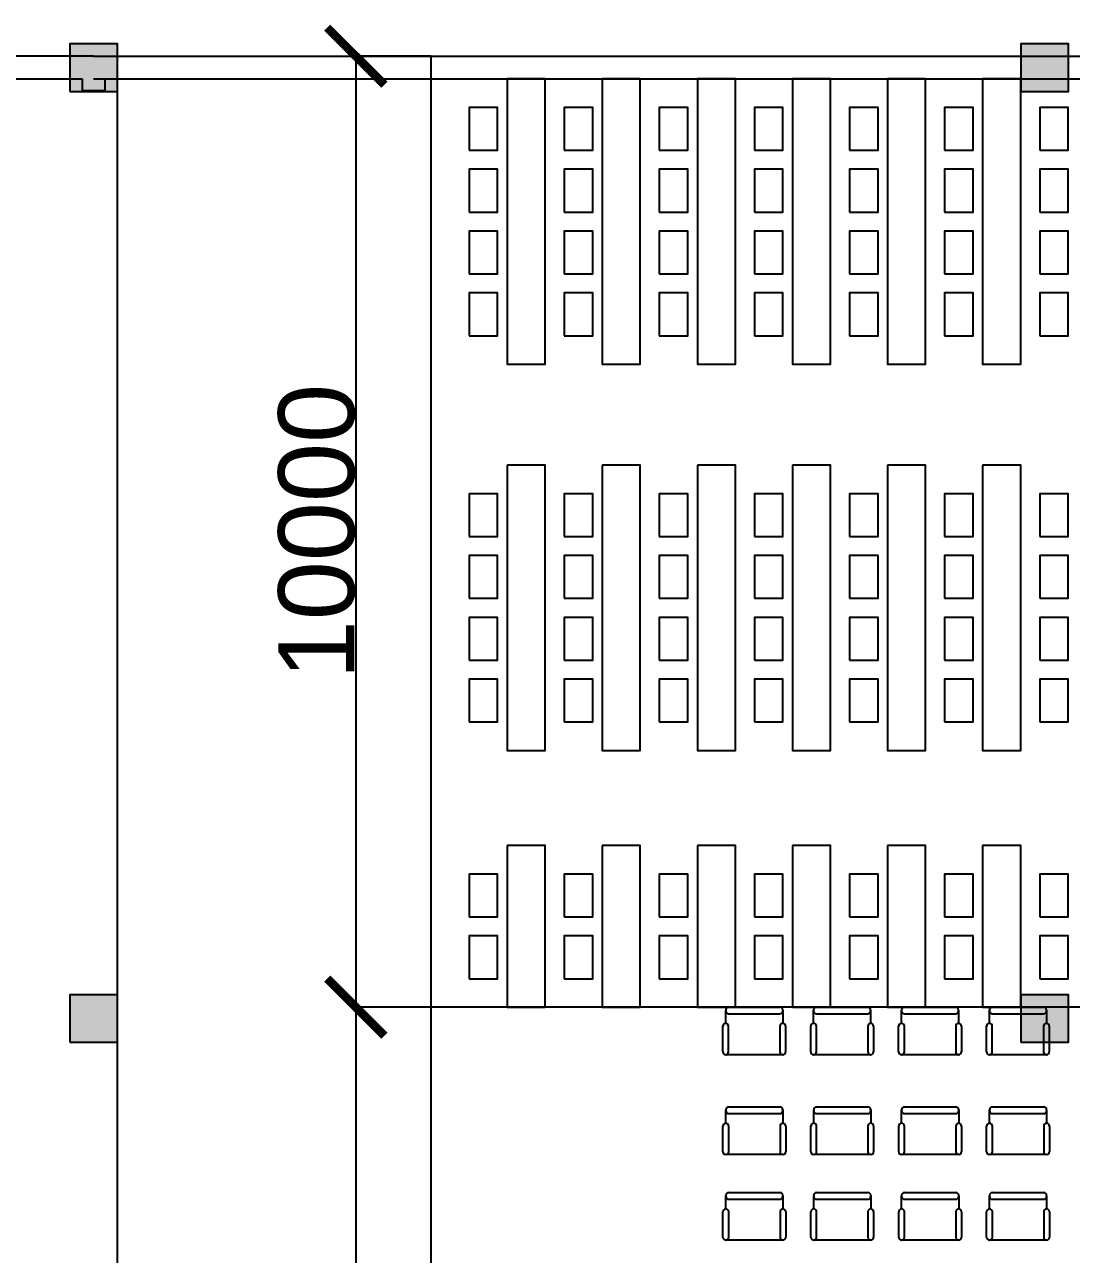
# Model space of a CAD drawing. Header units: millimetres. Extents: x 958 to 636282, y 2095 to 161571.
# Drawn here: x 62592 to 73600, y 54865 to 67797 of the extents above; entities that cross this region are included whole.
import ezdxf

# ---------------------------------------------------------------- set-up
doc = ezdxf.new("R2010")
doc.units = ezdxf.units.MM
for name, color, linetype in [('COLUMN', 9, 'Continuous'), ('PUB_HATCH', 8, 'Continuous'), ('W', 7, 'Continuous'), ('wall', 2, 'Continuous')]:
    doc.layers.add(name, color=color, linetype=linetype)
doc.styles.get("Standard").update_dxf_attribs({"font": 'arial.ttf'})
doc.dimstyles.new('ISO-25', dxfattribs={"dimtxt": 2.5, "dimasz": 2.5, "dimexe": 1.25, "dimexo": 0.625, "dimtad": 1, "dimtxsty": 'Standard', "dimcen": 2.5, "dimadec": 0, "dimazin": 0, "dimtfac": 1, "dimtmove": 0, "dimatfit": 3, "dimfxl": 1, "dimarcsym": 0})

# ---------------------------------------------------------------- blocks, each defined once
blk = doc.blocks.new('_fzh')
blk.add_lwpolyline([(-0.5, -0.5), (0.5, -0.5), (0.5, 0.5), (-0.5, 0.5)], close=True)
at = {"layer": 'PUB_HATCH'}
blk.add_solid([(-0.5, -0.5), (0.5, -0.5), (-0.5, 0.5), (0.5, 0.5)], dxfattribs=at)
blk = doc.blocks.new('_ArchTick')
at = {"color": 0, "linetype": 'ByBlock', "const_width": 0.15}
blk.add_lwpolyline([(-0.5, -0.5), (0.5, 0.5)], dxfattribs=at)
blk = doc.blocks.new('*D92')
at = {"color": 0, "lineweight": -2, "transparency": 16777216}
for p, q in [((66868, 67465), (66073, 67465)), ((66075, 67465), (66075, 57465)), ((66868, 57465), (66073, 57465))]:
    blk.add_line(p, q, dxfattribs=at)
at = {"layer": 'Defpoints', "color": 0, "transparency": 16777216}
for p in [(66868, 67465), (66075, 57465), (66868, 57465)]:
    blk.add_point(p, dxfattribs=at)
at = {"color": 0, "lineweight": -2, "transparency": 16777216, "xscale": 600, "yscale": 600, "zscale": 600}
for p, rotation in [((66075, 67465), 90), ((66075, 57465), 270)]:
    blk.add_blockref('_ArchTick', p, dxfattribs=dict(at, rotation=rotation))
at = {"color": 0, "transparency": 16777216, "insert": (65665, 62466), "char_height": 800, "attachment_point": 5, "rotation": 90}
blk.add_mtext('10000', dxfattribs=at)
blk = doc.blocks.new('*D95')
at = {"color": 0, "lineweight": -2, "transparency": 16777216}
for p, q in [((66868, 57465), (66073, 57465)), ((66075, 57465), (66075, 47465)), ((66868, 47465), (66073, 47465))]:
    blk.add_line(p, q, dxfattribs=at)
at = {"layer": 'Defpoints', "color": 0, "transparency": 16777216}
for p in [(66868, 57465), (66075, 47465), (66868, 47465)]:
    blk.add_point(p, dxfattribs=at)
at = {"color": 0, "lineweight": -2, "transparency": 16777216, "xscale": 600, "yscale": 600, "zscale": 600}
for p, rotation in [((66075, 57465), 90), ((66075, 47465), 270)]:
    blk.add_blockref('_ArchTick', p, dxfattribs=dict(at, rotation=rotation))
at = {"color": 0, "transparency": 16777216, "insert": (65665, 52467), "char_height": 800, "attachment_point": 5, "rotation": 90}
blk.add_mtext('10000', dxfattribs=at)

msp = doc.modelspace()

# ---------------------------------------------------------------- linework, layer by layer
for p, q in [((63568.358, 10465.286), (63568.358, 67465.286)), ((66868.358, 10465.286), (66868.358, 67465.286)), ((83567.108, 57464.036), (66868.358, 57465.427))]:
    msp.add_line(p, q)
for points in [[(67666.545, 67225.286), (67666.545, 64225.286), (68066.545, 64225.286), (68066.545, 67225.286)], [(68666.545, 67225.286), (68666.545, 64225.286), (69066.545, 64225.286), (69066.545, 67225.286)], [(69666.545, 67225.286), (69666.545, 64225.286), (70066.545, 64225.286), (70066.545, 67225.286)], [(70666.545, 67225.286), (70666.545, 64225.286), (71066.545, 64225.286), (71066.545, 67225.286)], [(71666.545, 67225.286), (71666.545, 64225.286), (72066.545, 64225.286), (72066.545, 67225.286)], [(72666.545, 67225.286), (72666.545, 64225.286), (73066.545, 64225.286), (73066.545, 67225.286)], [(67666.545, 63164.244), (67666.545, 60164.244), (68066.545, 60164.244), (68066.545, 63164.244)], [(68666.545, 63164.244), (68666.545, 60164.244), (69066.545, 60164.244), (69066.545, 63164.244)], [(69666.545, 63164.244), (69666.545, 60164.244), (70066.545, 60164.244), (70066.545, 63164.244)], [(70666.545, 63164.244), (70666.545, 60164.244), (71066.545, 60164.244), (71066.545, 63164.244)], [(71666.545, 63164.244), (71666.545, 60164.244), (72066.545, 60164.244), (72066.545, 63164.244)], [(72666.545, 63164.244), (72666.545, 60164.244), (73066.545, 60164.244), (73066.545, 63164.244)], [(67666.545, 59164.427), (67666.545, 57464.427), (68066.545, 57464.427), (68066.545, 59164.427)], [(68666.545, 59164.427), (68666.545, 57464.427), (69066.545, 57464.427), (69066.545, 59164.427)], [(69666.545, 59164.427), (69666.545, 57464.427), (70066.545, 57464.427), (70066.545, 59164.427)], [(70666.545, 59164.427), (70666.545, 57464.427), (71066.545, 57464.427), (71066.545, 59164.427)], [(71666.545, 59164.427), (71666.545, 57464.427), (72066.545, 57464.427), (72066.545, 59164.427)], [(72666.545, 59164.427), (72666.545, 57464.427), (73066.545, 57464.427), (73066.545, 59164.427)]]:
    msp.add_lwpolyline(points, close=True)
at = {"layer": 'W', "color": 3, "linetype": 'ByBlock', "lineweight": 25}
for p, q in [((69964.433, 57424.99), (69964.433, 57434.99)), ((69964.433, 57294.03), (69964.433, 57434.99)), ((69994.433, 57464.99), (70534.433, 57464.99)), ((70564.433, 57434.99), (70564.433, 57424.99)), ((70564.433, 57434.99), (70564.433, 57294.03)), ((70888.722, 57424.99), (70888.722, 57434.99)), ((70888.722, 57294.03), (70888.722, 57434.99)), ((70918.722, 57464.99), (71458.722, 57464.99)), ((71488.722, 57434.99), (71488.722, 57424.99)), ((71488.722, 57434.99), (71488.722, 57294.03)), ((71813.011, 57424.99), (71813.011, 57434.99)), ((71813.011, 57294.03), (71813.011, 57434.99)), ((71843.011, 57464.99), (72383.011, 57464.99)), ((72413.011, 57434.99), (72413.011, 57424.99)), ((72413.011, 57434.99), (72413.011, 57294.03)), ((72737.3, 57424.99), (72737.3, 57434.99)), ((72737.3, 57294.03), (72737.3, 57434.99)), ((72767.3, 57464.99), (73307.3, 57464.99)), ((73337.3, 57434.99), (73337.3, 57424.99)), ((73337.3, 57434.99), (73337.3, 57294.03)), ((69964.433, 57294.03), (69964.433, 57294.03)), ((69994.433, 57394.99), (70534.433, 57394.99)), ((70564.433, 57294.03), (70564.433, 57294.03)), ((70888.722, 57294.03), (70888.722, 57294.03)), ((70918.722, 57394.99), (71458.722, 57394.99)), ((71488.722, 57294.03), (71488.722, 57294.03)), ((71813.011, 57294.03), (71813.011, 57294.03)), ((71843.011, 57394.99), (72383.011, 57394.99)), ((72413.011, 57294.03), (72413.011, 57294.03)), ((72737.3, 57294.03), (72737.3, 57294.03)), ((72767.3, 57394.99), (73307.3, 57394.99)), ((73337.3, 57294.03), (73337.3, 57294.03)), ((69934.433, 56994.99), (69934.433, 57264.03)), ((69994.433, 56994.99), (69994.433, 57264.03)), ((70534.433, 57264.03), (70534.433, 56994.99)), ((70594.433, 57264.03), (70594.433, 56994.99)), ((70858.722, 56994.99), (70858.722, 57264.03)), ((70918.722, 56994.99), (70918.722, 57264.03)), ((71458.722, 57264.03), (71458.722, 56994.99)), ((71518.722, 57264.03), (71518.722, 56994.99)), ((71783.011, 56994.99), (71783.011, 57264.03)), ((71843.011, 56994.99), (71843.011, 57264.03)), ((72383.011, 57264.03), (72383.011, 56994.99)), ((72443.011, 57264.03), (72443.011, 56994.99)), ((72707.3, 56994.99), (72707.3, 57264.03)), ((72767.3, 56994.99), (72767.3, 57264.03)), ((73307.3, 57264.03), (73307.3, 56994.99)), ((73367.3, 57264.03), (73367.3, 56994.99)), ((70564.433, 56964.99), (69964.433, 56964.99)), ((69964.433, 56964.99), (69964.433, 56964.99)), ((70564.433, 56964.99), (70564.433, 56964.99)), ((71488.722, 56964.99), (70888.722, 56964.99)), ((70888.722, 56964.99), (70888.722, 56964.99)), ((71488.722, 56964.99), (71488.722, 56964.99)), ((72413.011, 56964.99), (71813.011, 56964.99)), ((71813.011, 56964.99), (71813.011, 56964.99)), ((72413.011, 56964.99), (72413.011, 56964.99)), ((73337.3, 56964.99), (72737.3, 56964.99)), ((72737.3, 56964.99), (72737.3, 56964.99)), ((73337.3, 56964.99), (73337.3, 56964.99)), ((69965.776, 56375.286), (69965.776, 56385.286)), ((69965.776, 56244.326), (69965.776, 56385.286)), ((69995.776, 56415.286), (70535.776, 56415.286)), ((70565.776, 56385.286), (70565.776, 56375.286)), ((70565.776, 56385.286), (70565.776, 56244.326)), ((70890.065, 56375.286), (70890.065, 56385.286)), ((70890.065, 56244.326), (70890.065, 56385.286)), ((70920.065, 56415.286), (71460.065, 56415.286)), ((71490.065, 56385.286), (71490.065, 56375.286)), ((71490.065, 56385.286), (71490.065, 56244.326)), ((71814.354, 56375.286), (71814.354, 56385.286)), ((71814.354, 56244.326), (71814.354, 56385.286)), ((71844.354, 56415.286), (72384.354, 56415.286)), ((72414.354, 56385.286), (72414.354, 56375.286)), ((72414.354, 56385.286), (72414.354, 56244.326)), ((72738.643, 56375.286), (72738.643, 56385.286)), ((72738.643, 56244.326), (72738.643, 56385.286)), ((72768.643, 56415.286), (73308.643, 56415.286)), ((73338.643, 56385.286), (73338.643, 56375.286)), ((73338.643, 56385.286), (73338.643, 56244.326)), ((69995.776, 56345.286), (70535.776, 56345.286)), ((70920.065, 56345.286), (71460.065, 56345.286)), ((71844.354, 56345.286), (72384.354, 56345.286)), ((72768.643, 56345.286), (73308.643, 56345.286)), ((69935.776, 55945.286), (69935.776, 56214.326)), ((69965.776, 56244.326), (69965.776, 56244.326)), ((69995.776, 55945.286), (69995.776, 56214.326)), ((70535.776, 56214.326), (70535.776, 55945.286)), ((70565.776, 56244.326), (70565.776, 56244.326)), ((70595.776, 56214.326), (70595.776, 55945.286)), ((70860.065, 55945.286), (70860.065, 56214.326)), ((70890.065, 56244.326), (70890.065, 56244.326)), ((70920.065, 55945.286), (70920.065, 56214.326)), ((71460.065, 56214.326), (71460.065, 55945.286)), ((71490.065, 56244.326), (71490.065, 56244.326)), ((71520.065, 56214.326), (71520.065, 55945.286)), ((71784.354, 55945.286), (71784.354, 56214.326)), ((71814.354, 56244.326), (71814.354, 56244.326)), ((71844.354, 55945.286), (71844.354, 56214.326)), ((72384.354, 56214.326), (72384.354, 55945.286)), ((72414.354, 56244.326), (72414.354, 56244.326)), ((72444.354, 56214.326), (72444.354, 55945.286)), ((72708.643, 55945.286), (72708.643, 56214.326)), ((72738.643, 56244.326), (72738.643, 56244.326)), ((72768.643, 55945.286), (72768.643, 56214.326)), ((73308.643, 56214.326), (73308.643, 55945.286)), ((73338.643, 56244.326), (73338.643, 56244.326)), ((73368.643, 56214.326), (73368.643, 55945.286)), ((70565.776, 55915.286), (69965.776, 55915.286)), ((69965.776, 55915.286), (69965.776, 55915.286)), ((70565.776, 55915.286), (70565.776, 55915.286)), ((71490.065, 55915.286), (70890.065, 55915.286)), ((70890.065, 55915.286), (70890.065, 55915.286)), ((71490.065, 55915.286), (71490.065, 55915.286)), ((72414.354, 55915.286), (71814.354, 55915.286)), ((71814.354, 55915.286), (71814.354, 55915.286)), ((72414.354, 55915.286), (72414.354, 55915.286)), ((73338.643, 55915.286), (72738.643, 55915.286)), ((72738.643, 55915.286), (72738.643, 55915.286)), ((73338.643, 55915.286), (73338.643, 55915.286)), ((69965.776, 55475.286), (69965.776, 55485.286)), ((69965.776, 55344.326), (69965.776, 55485.286)), ((69995.776, 55515.286), (70535.776, 55515.286)), ((70565.776, 55485.286), (70565.776, 55475.286)), ((70565.776, 55485.286), (70565.776, 55344.326)), ((70890.065, 55475.286), (70890.065, 55485.286)), ((70890.065, 55344.326), (70890.065, 55485.286)), ((70920.065, 55515.286), (71460.065, 55515.286)), ((71490.065, 55485.286), (71490.065, 55475.286)), ((71490.065, 55485.286), (71490.065, 55344.326)), ((71814.354, 55475.286), (71814.354, 55485.286)), ((71814.354, 55344.326), (71814.354, 55485.286)), ((71844.354, 55515.286), (72384.354, 55515.286)), ((72414.354, 55485.286), (72414.354, 55475.286)), ((72414.354, 55485.286), (72414.354, 55344.326)), ((72738.643, 55475.286), (72738.643, 55485.286)), ((72738.643, 55344.326), (72738.643, 55485.286)), ((72768.643, 55515.286), (73308.643, 55515.286)), ((73338.643, 55485.286), (73338.643, 55475.286)), ((73338.643, 55485.286), (73338.643, 55344.326)), ((69995.776, 55445.286), (70535.776, 55445.286)), ((70920.065, 55445.286), (71460.065, 55445.286)), ((71844.354, 55445.286), (72384.354, 55445.286)), ((72768.643, 55445.286), (73308.643, 55445.286)), ((69935.776, 55045.286), (69935.776, 55314.326)), ((69965.776, 55344.326), (69965.776, 55344.326)), ((69995.776, 55045.286), (69995.776, 55314.326)), ((70535.776, 55314.326), (70535.776, 55045.286)), ((70565.776, 55344.326), (70565.776, 55344.326)), ((70595.776, 55314.326), (70595.776, 55045.286)), ((70860.065, 55045.286), (70860.065, 55314.326)), ((70890.065, 55344.326), (70890.065, 55344.326)), ((70920.065, 55045.286), (70920.065, 55314.326)), ((71460.065, 55314.326), (71460.065, 55045.286)), ((71490.065, 55344.326), (71490.065, 55344.326)), ((71520.065, 55314.326), (71520.065, 55045.286)), ((71784.354, 55045.286), (71784.354, 55314.326)), ((71814.354, 55344.326), (71814.354, 55344.326)), ((71844.354, 55045.286), (71844.354, 55314.326)), ((72384.354, 55314.326), (72384.354, 55045.286)), ((72414.354, 55344.326), (72414.354, 55344.326)), ((72444.354, 55314.326), (72444.354, 55045.286)), ((72708.643, 55045.286), (72708.643, 55314.326)), ((72738.643, 55344.326), (72738.643, 55344.326)), ((72768.643, 55045.286), (72768.643, 55314.326)), ((73308.643, 55314.326), (73308.643, 55045.286)), ((73338.643, 55344.326), (73338.643, 55344.326)), ((73368.643, 55314.326), (73368.643, 55045.286)), ((70565.776, 55015.286), (69965.776, 55015.286)), ((69965.776, 55015.286), (69965.776, 55015.286)), ((70565.776, 55015.286), (70565.776, 55015.286)), ((71490.065, 55015.286), (70890.065, 55015.286)), ((70890.065, 55015.286), (70890.065, 55015.286)), ((71490.065, 55015.286), (71490.065, 55015.286)), ((72414.354, 55015.286), (71814.354, 55015.286)), ((71814.354, 55015.286), (71814.354, 55015.286)), ((72414.354, 55015.286), (72414.354, 55015.286)), ((73338.643, 55015.286), (72738.643, 55015.286)), ((72738.643, 55015.286), (72738.643, 55015.286)), ((73338.643, 55015.286), (73338.643, 55015.286))]:
    msp.add_line(p, q, dxfattribs=at)
for points in [[(67266.545, 66475.286), (67566.545, 66475.286), (67566.545, 66925.286), (67266.545, 66925.286)], [(68266.545, 66475.286), (68566.545, 66475.286), (68566.545, 66925.286), (68266.545, 66925.286)], [(69266.545, 66475.286), (69566.545, 66475.286), (69566.545, 66925.286), (69266.545, 66925.286)], [(70266.545, 66475.286), (70566.545, 66475.286), (70566.545, 66925.286), (70266.545, 66925.286)], [(71266.545, 66475.286), (71566.545, 66475.286), (71566.545, 66925.286), (71266.545, 66925.286)], [(72266.545, 66475.286), (72566.545, 66475.286), (72566.545, 66925.286), (72266.545, 66925.286)], [(73266.545, 66475.286), (73566.545, 66475.286), (73566.545, 66925.286), (73266.545, 66925.286)], [(67266.545, 65825.286), (67566.545, 65825.286), (67566.545, 66275.286), (67266.545, 66275.286)], [(68266.545, 65825.286), (68566.545, 65825.286), (68566.545, 66275.286), (68266.545, 66275.286)], [(69266.545, 65825.286), (69566.545, 65825.286), (69566.545, 66275.286), (69266.545, 66275.286)], [(70266.545, 65825.286), (70566.545, 65825.286), (70566.545, 66275.286), (70266.545, 66275.286)], [(71266.545, 65825.286), (71566.545, 65825.286), (71566.545, 66275.286), (71266.545, 66275.286)], [(72266.545, 65825.286), (72566.545, 65825.286), (72566.545, 66275.286), (72266.545, 66275.286)], [(73266.545, 65825.286), (73566.545, 65825.286), (73566.545, 66275.286), (73266.545, 66275.286)], [(67266.545, 65175.286), (67566.545, 65175.286), (67566.545, 65625.286), (67266.545, 65625.286)], [(68266.545, 65175.286), (68566.545, 65175.286), (68566.545, 65625.286), (68266.545, 65625.286)], [(69266.545, 65175.286), (69566.545, 65175.286), (69566.545, 65625.286), (69266.545, 65625.286)], [(70266.545, 65175.286), (70566.545, 65175.286), (70566.545, 65625.286), (70266.545, 65625.286)], [(71266.545, 65175.286), (71566.545, 65175.286), (71566.545, 65625.286), (71266.545, 65625.286)], [(72266.545, 65175.286), (72566.545, 65175.286), (72566.545, 65625.286), (72266.545, 65625.286)], [(73266.545, 65175.286), (73566.545, 65175.286), (73566.545, 65625.286), (73266.545, 65625.286)], [(67266.545, 64525.286), (67566.545, 64525.286), (67566.545, 64975.286), (67266.545, 64975.286)], [(68266.545, 64525.286), (68566.545, 64525.286), (68566.545, 64975.286), (68266.545, 64975.286)], [(69266.545, 64525.286), (69566.545, 64525.286), (69566.545, 64975.286), (69266.545, 64975.286)], [(70266.545, 64525.286), (70566.545, 64525.286), (70566.545, 64975.286), (70266.545, 64975.286)], [(71266.545, 64525.286), (71566.545, 64525.286), (71566.545, 64975.286), (71266.545, 64975.286)], [(72266.545, 64525.286), (72566.545, 64525.286), (72566.545, 64975.286), (72266.545, 64975.286)], [(73266.545, 64525.286), (73566.545, 64525.286), (73566.545, 64975.286), (73266.545, 64975.286)], [(67266.545, 62414.244), (67566.545, 62414.244), (67566.545, 62864.244), (67266.545, 62864.244)], [(68266.545, 62414.244), (68566.545, 62414.244), (68566.545, 62864.244), (68266.545, 62864.244)], [(69266.545, 62414.244), (69566.545, 62414.244), (69566.545, 62864.244), (69266.545, 62864.244)], [(70266.545, 62414.244), (70566.545, 62414.244), (70566.545, 62864.244), (70266.545, 62864.244)], [(71266.545, 62414.244), (71566.545, 62414.244), (71566.545, 62864.244), (71266.545, 62864.244)], [(72266.545, 62414.244), (72566.545, 62414.244), (72566.545, 62864.244), (72266.545, 62864.244)], [(73266.545, 62414.244), (73566.545, 62414.244), (73566.545, 62864.244), (73266.545, 62864.244)], [(67266.545, 61764.244), (67566.545, 61764.244), (67566.545, 62214.244), (67266.545, 62214.244)], [(68266.545, 61764.244), (68566.545, 61764.244), (68566.545, 62214.244), (68266.545, 62214.244)], [(69266.545, 61764.244), (69566.545, 61764.244), (69566.545, 62214.244), (69266.545, 62214.244)], [(70266.545, 61764.244), (70566.545, 61764.244), (70566.545, 62214.244), (70266.545, 62214.244)], [(71266.545, 61764.244), (71566.545, 61764.244), (71566.545, 62214.244), (71266.545, 62214.244)], [(72266.545, 61764.244), (72566.545, 61764.244), (72566.545, 62214.244), (72266.545, 62214.244)], [(73266.545, 61764.244), (73566.545, 61764.244), (73566.545, 62214.244), (73266.545, 62214.244)], [(67266.545, 61114.244), (67566.545, 61114.244), (67566.545, 61564.244), (67266.545, 61564.244)], [(68266.545, 61114.244), (68566.545, 61114.244), (68566.545, 61564.244), (68266.545, 61564.244)], [(69266.545, 61114.244), (69566.545, 61114.244), (69566.545, 61564.244), (69266.545, 61564.244)], [(70266.545, 61114.244), (70566.545, 61114.244), (70566.545, 61564.244), (70266.545, 61564.244)], [(71266.545, 61114.244), (71566.545, 61114.244), (71566.545, 61564.244), (71266.545, 61564.244)], [(72266.545, 61114.244), (72566.545, 61114.244), (72566.545, 61564.244), (72266.545, 61564.244)], [(73266.545, 61114.244), (73566.545, 61114.244), (73566.545, 61564.244), (73266.545, 61564.244)], [(67266.545, 60464.244), (67566.545, 60464.244), (67566.545, 60914.244), (67266.545, 60914.244)], [(68266.545, 60464.244), (68566.545, 60464.244), (68566.545, 60914.244), (68266.545, 60914.244)], [(69266.545, 60464.244), (69566.545, 60464.244), (69566.545, 60914.244), (69266.545, 60914.244)], [(70266.545, 60464.244), (70566.545, 60464.244), (70566.545, 60914.244), (70266.545, 60914.244)], [(71266.545, 60464.244), (71566.545, 60464.244), (71566.545, 60914.244), (71266.545, 60914.244)], [(72266.545, 60464.244), (72566.545, 60464.244), (72566.545, 60914.244), (72266.545, 60914.244)], [(73266.545, 60464.244), (73566.545, 60464.244), (73566.545, 60914.244), (73266.545, 60914.244)], [(67266.545, 58414.427), (67566.545, 58414.427), (67566.545, 58864.427), (67266.545, 58864.427)], [(68266.545, 58414.427), (68566.545, 58414.427), (68566.545, 58864.427), (68266.545, 58864.427)], [(69266.545, 58414.427), (69566.545, 58414.427), (69566.545, 58864.427), (69266.545, 58864.427)], [(70266.545, 58414.427), (70566.545, 58414.427), (70566.545, 58864.427), (70266.545, 58864.427)], [(71266.545, 58414.427), (71566.545, 58414.427), (71566.545, 58864.427), (71266.545, 58864.427)], [(72266.545, 58414.427), (72566.545, 58414.427), (72566.545, 58864.427), (72266.545, 58864.427)], [(73266.545, 58414.427), (73566.545, 58414.427), (73566.545, 58864.427), (73266.545, 58864.427)], [(67266.545, 57764.427), (67566.545, 57764.427), (67566.545, 58214.427), (67266.545, 58214.427)], [(68266.545, 57764.427), (68566.545, 57764.427), (68566.545, 58214.427), (68266.545, 58214.427)], [(69266.545, 57764.427), (69566.545, 57764.427), (69566.545, 58214.427), (69266.545, 58214.427)], [(70266.545, 57764.427), (70566.545, 57764.427), (70566.545, 58214.427), (70266.545, 58214.427)], [(71266.545, 57764.427), (71566.545, 57764.427), (71566.545, 58214.427), (71266.545, 58214.427)], [(72266.545, 57764.427), (72566.545, 57764.427), (72566.545, 58214.427), (72266.545, 58214.427)], [(73266.545, 57764.427), (73566.545, 57764.427), (73566.545, 58214.427), (73266.545, 58214.427)]]:
    msp.add_lwpolyline(points, close=True, dxfattribs=at)
for centre, start, end in [((69994.433, 57434.99), 90, 180), ((69994.433, 57424.99), 180, 270), ((70534.433, 57434.99), 0, 90), ((70534.433, 57424.99), 270, 0), ((70918.722, 57434.99), 90, 180), ((70918.722, 57424.99), 180, 270), ((71458.722, 57434.99), 0, 90), ((71458.722, 57424.99), 270, 0), ((71843.011, 57434.99), 90, 180), ((71843.011, 57424.99), 180, 270), ((72383.011, 57434.99), 0, 90), ((72383.011, 57424.99), 270, 0), ((72767.3, 57434.99), 90, 180), ((72767.3, 57424.99), 180, 270), ((73307.3, 57434.99), 0, 90), ((73307.3, 57424.99), 270, 0), ((69964.433, 57264.03), 90, 180), ((69964.433, 57264.03), 0, 90), ((70564.433, 57264.03), 90, 180), ((70564.433, 57264.03), 0, 90), ((70888.722, 57264.03), 90, 180), ((70888.722, 57264.03), 0, 90), ((71488.722, 57264.03), 90, 180), ((71488.722, 57264.03), 0, 90), ((71813.011, 57264.03), 90, 180), ((71813.011, 57264.03), 0, 90), ((72413.011, 57264.03), 90, 180), ((72413.011, 57264.03), 0, 90), ((72737.3, 57264.03), 90, 180), ((72737.3, 57264.03), 0, 90), ((73337.3, 57264.03), 90, 180), ((73337.3, 57264.03), 0, 90), ((69964.433, 56994.99), 180, 270), ((69964.433, 56994.99), 270, 0), ((70564.433, 56994.99), 180, 270), ((70564.433, 56994.99), 270, 0), ((70888.722, 56994.99), 180, 270), ((70888.722, 56994.99), 270, 0), ((71488.722, 56994.99), 180, 270), ((71488.722, 56994.99), 270, 0), ((71813.011, 56994.99), 180, 270), ((71813.011, 56994.99), 270, 0), ((72413.011, 56994.99), 180, 270), ((72413.011, 56994.99), 270, 0), ((72737.3, 56994.99), 180, 270), ((72737.3, 56994.99), 270, 0), ((73337.3, 56994.99), 180, 270), ((73337.3, 56994.99), 270, 0), ((69995.776, 56385.286), 90, 180), ((70535.776, 56385.286), 0, 90), ((70920.065, 56385.286), 90, 180), ((71460.065, 56385.286), 0, 90), ((71844.354, 56385.286), 90, 180), ((72384.354, 56385.286), 0, 90), ((72768.643, 56385.286), 90, 180), ((73308.643, 56385.286), 0, 90), ((69995.776, 56375.286), 180, 270), ((70535.776, 56375.286), 270, 0), ((70920.065, 56375.286), 180, 270), ((71460.065, 56375.286), 270, 0), ((71844.354, 56375.286), 180, 270), ((72384.354, 56375.286), 270, 0), ((72768.643, 56375.286), 180, 270), ((73308.643, 56375.286), 270, 0), ((69965.776, 56214.326), 90, 180), ((69965.776, 56214.326), 0, 90), ((70565.776, 56214.326), 90, 180), ((70565.776, 56214.326), 0, 90), ((70890.065, 56214.326), 90, 180), ((70890.065, 56214.326), 0, 90), ((71490.065, 56214.326), 90, 180), ((71490.065, 56214.326), 0, 90), ((71814.354, 56214.326), 90, 180), ((71814.354, 56214.326), 0, 90), ((72414.354, 56214.326), 90, 180), ((72414.354, 56214.326), 0, 90), ((72738.643, 56214.326), 90, 180), ((72738.643, 56214.326), 0, 90), ((73338.643, 56214.326), 90, 180), ((73338.643, 56214.326), 0, 90), ((69965.776, 55945.286), 180, 270), ((69965.776, 55945.286), 270, 0), ((70565.776, 55945.286), 180, 270), ((70565.776, 55945.286), 270, 0), ((70890.065, 55945.286), 180, 270), ((70890.065, 55945.286), 270, 0), ((71490.065, 55945.286), 180, 270), ((71490.065, 55945.286), 270, 0), ((71814.354, 55945.286), 180, 270), ((71814.354, 55945.286), 270, 0), ((72414.354, 55945.286), 180, 270), ((72414.354, 55945.286), 270, 0), ((72738.643, 55945.286), 180, 270), ((72738.643, 55945.286), 270, 0), ((73338.643, 55945.286), 180, 270), ((73338.643, 55945.286), 270, 0), ((69995.776, 55485.286), 90, 180), ((70535.776, 55485.286), 0, 90), ((70920.065, 55485.286), 90, 180), ((71460.065, 55485.286), 0, 90), ((71844.354, 55485.286), 90, 180), ((72384.354, 55485.286), 0, 90), ((72768.643, 55485.286), 90, 180), ((73308.643, 55485.286), 0, 90), ((69995.776, 55475.286), 180, 270), ((70535.776, 55475.286), 270, 0), ((70920.065, 55475.286), 180, 270), ((71460.065, 55475.286), 270, 0), ((71844.354, 55475.286), 180, 270), ((72384.354, 55475.286), 270, 0), ((72768.643, 55475.286), 180, 270), ((73308.643, 55475.286), 270, 0), ((69965.776, 55314.326), 90, 180), ((69965.776, 55314.326), 0, 90), ((70565.776, 55314.326), 90, 180), ((70565.776, 55314.326), 0, 90), ((70890.065, 55314.326), 90, 180), ((70890.065, 55314.326), 0, 90), ((71490.065, 55314.326), 90, 180), ((71490.065, 55314.326), 0, 90), ((71814.354, 55314.326), 90, 180), ((71814.354, 55314.326), 0, 90), ((72414.354, 55314.326), 90, 180), ((72414.354, 55314.326), 0, 90), ((72738.643, 55314.326), 90, 180), ((72738.643, 55314.326), 0, 90), ((73338.643, 55314.326), 90, 180), ((73338.643, 55314.326), 0, 90), ((69965.776, 55045.286), 180, 270), ((69965.776, 55045.286), 270, 0), ((70565.776, 55045.286), 180, 270), ((70565.776, 55045.286), 270, 0), ((70890.065, 55045.286), 180, 270), ((70890.065, 55045.286), 270, 0), ((71490.065, 55045.286), 180, 270), ((71490.065, 55045.286), 270, 0), ((71814.354, 55045.286), 180, 270), ((71814.354, 55045.286), 270, 0), ((72414.354, 55045.286), 180, 270), ((72414.354, 55045.286), 270, 0), ((72738.643, 55045.286), 180, 270), ((72738.643, 55045.286), 270, 0), ((73338.643, 55045.286), 180, 270), ((73338.643, 55045.286), 270, 0)]:
    msp.add_arc(centre, 30, start, end, dxfattribs=at)
at = {"layer": 'wall'}
for p, q in [((63317.733, 67465.286), (2827.733, 67465.286)), ((63317.733, 67465.286), (130367.733, 67465.286)), ((65009.697, 67465.286), (65025.769, 67465.286)), ((66617.733, 67465.286), (133667.733, 67465.286)), ((53697.733, 67225.286), (63197.733, 67225.286)), ((63197.733, 67225.286), (63197.733, 67105.286)), ((63317.733, 67225.286), (130367.733, 67225.286)), ((63437.733, 67225.286), (63437.733, 67105.286)), ((66617.733, 67225.286), (133667.733, 67225.286)), ((63197.733, 67105.286), (63437.733, 67105.286))]:
    msp.add_line(p, q, dxfattribs=at)

# ---------------------------------------------------------------- block references
at = {"layer": 'COLUMN', "xscale": 500, "yscale": 500, "zscale": 500}
for p in [(63317.733, 67345.286), (73317.733, 67345.286), (63317.733, 57345.286), (73317.733, 57345.286)]:
    msp.add_blockref('_fzh', p, dxfattribs=at)

# ---------------------------------------------------------------- dimensions: what is measured, and where the dimension line sits
for base, p1, p2, picture, middle in [((66074.57, 57465.286), (66868.358, 67465.286), (66868.358, 57465.286), '*D92', (66074.57, 62466.037)), ((66074.57, 47465.286), (66868.358, 57465.286), (66868.358, 47465.286), '*D95', (66074.57, 52467.287))]:
    dim = msp.add_linear_dim(base=base, p1=p1, p2=p2, angle=90, dimstyle='ISO-25', override={"dimtxt": 800, "dimasz": 600, "dimblk1": 'ArchTick', "dimblk2": 'ArchTick', "dimsah": 1})
    dim.commit()
    dim.dimension.update_dxf_attribs({"geometry": picture, "text_midpoint": middle, "dimtype": 160})

doc.saveas('drawing.dxf')
